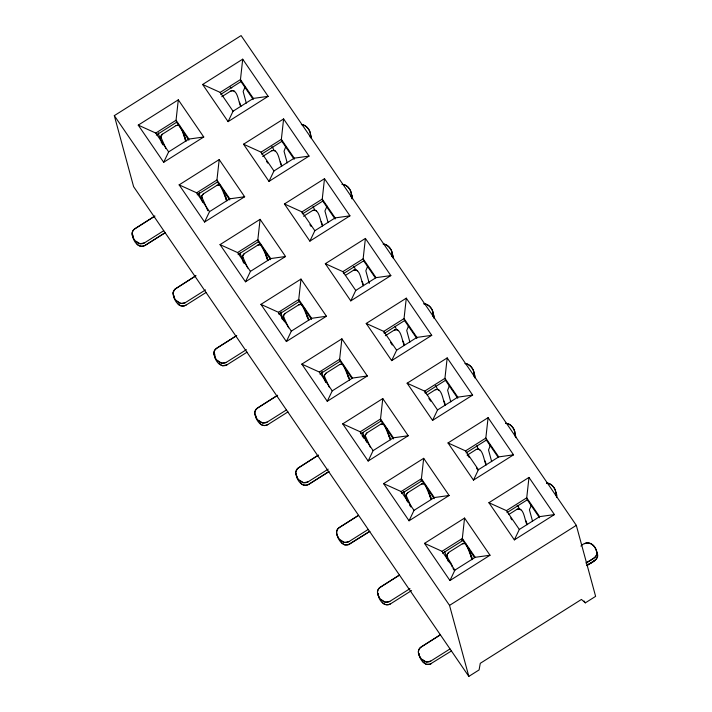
<?xml version="1.0" encoding="UTF-8"?>
<svg xmlns="http://www.w3.org/2000/svg" width="712" height="712" viewBox="0 0 712 712"><rect width="100%" height="100%" fill="white"/><g stroke="black" fill="none" stroke-linecap="round" stroke-linejoin="round"><path stroke-width="1.07" d="M240.006 253.223L243.531 261.945M362.693 432.469L366.644 442.214M178.303 99.831L203.748 136.998L163.68 162.291L138.244 125.125L178.303 99.831L176.051 120.257L176.594 122.25L188.867 140.175M219.198 159.586L244.643 196.752L204.575 222.037L179.139 184.871L219.198 159.586L216.946 180.002L217.489 182.005L229.762 199.921M242.712 59.176L268.148 96.343L228.089 121.636L202.644 84.47L242.712 59.176L240.46 79.593L241.003 81.595L253.267 99.52M260.094 219.332L285.539 256.498L245.471 281.792L220.035 244.625L260.094 219.332L257.842 239.748L258.385 241.751L270.658 259.675M283.607 118.922L309.044 156.088L268.985 181.382L243.54 144.216L283.607 118.922L281.356 139.338L281.899 141.341L294.163 159.266M300.989 279.077L326.434 316.244L286.366 341.538L260.93 304.371L300.989 279.077L298.737 299.494L299.28 301.496L311.553 319.421M324.503 178.667L349.939 215.834L309.88 241.128L284.435 203.961L324.503 178.667L322.251 199.093L322.794 201.087L335.067 219.011M341.885 338.823L367.33 375.989L327.262 401.283L301.826 364.117L341.885 338.823L339.633 359.248L340.176 361.242L351.835 378.268M365.398 238.422L390.835 275.589L350.776 300.873L325.331 263.707L365.398 238.422L363.147 258.839L363.69 260.841L375.349 277.867M382.78 398.578L408.225 435.744L368.157 461.029L342.721 423.871L382.78 398.578L380.528 418.994L381.071 420.997L393.344 438.912M406.294 298.168L431.73 335.334L391.671 360.628L366.226 323.462L406.294 298.168L404.042 318.584L404.585 320.587L416.858 338.512M423.676 458.323L449.121 495.49L409.053 520.784L383.617 483.617L423.676 458.323L421.424 478.74L421.967 480.742L434.24 498.667M447.189 357.913L472.626 395.08L432.567 420.374L407.122 383.207L447.189 357.913L444.938 378.33L445.481 380.333L457.754 398.257M464.571 518.069L490.016 555.235L449.948 580.529L424.512 543.363L464.571 518.069L462.319 538.486L462.862 540.488L474.521 557.514M488.085 417.659L513.521 454.826L473.462 480.119L448.017 442.953L488.085 417.659L485.833 438.085L486.376 440.078L498.035 457.104M528.98 477.414L554.417 514.58L514.358 539.874L488.913 502.708L528.98 477.414L526.729 497.83L527.272 499.833L539.545 517.749M158.251 133.536L161.74 142.445M240.042 253.036L240.069 253.748M136.864 243.86C138.68 246.619 142.578 246.868 145.106 245.391L165.282 232.646L145.106 245.391C138.796 249.084 132.494 240.798 132.806 234.915M214.597 354.416C214.268 360.317 220.64 368.496 226.897 364.891L247.073 352.155M311.304 138.502L310.468 134.265M296.388 473.907C296.076 479.772 302.369 488.058 308.688 484.382L328.864 471.647M393.095 258.002L392.793 254.878M378.179 593.408C377.858 599.264 384.16 607.55 390.479 603.883L411.572 590.568M433.991 317.748L433.154 313.511M474.886 377.493L474.05 373.257L474.931 375.571L474.771 377.903M515.782 437.239L515.221 433.572L515.666 437.649M214.713 354.006L214.552 356.329L215.487 358.617M352.084 198.657L352.244 196.334L351.363 194.011L352.307 196.806L352.022 198.826M433.875 318.148L434.035 315.825L433.101 313.538M556.562 497.394L556.668 494.804L555.841 492.757M403.695 491.787L407.549 501.96M444.591 551.533L448.444 561.706M310.396 136.722C311.447 131.791 307.192 125.89 302.422 124.582M351.292 196.468C352.324 191.314 347.581 184.355 342.08 184.355M392.187 256.213C393.238 251.292 388.983 245.391 384.213 244.083M433.083 315.968C434.071 310.895 429.55 303.855 424.014 303.837M473.978 375.714C474.975 370.64 470.445 363.61 464.909 363.583M514.874 435.459C515.906 430.306 511.163 423.346 505.662 423.346M555.769 495.214C556.766 490.141 552.236 483.101 546.7 483.074M556.499 497.572L556.722 495.071L555.787 492.784M403.74 491.663L403.651 492.74M444.635 551.408L444.546 552.485M244.67 87.425L245.284 86.686L243.273 91.145A4.53 1.477 -34.4 0 0 243.21 91.741L246.308 103.133M285.565 147.17L284.168 150.891A4.53 1.477 -34.4 0 0 284.106 151.487L287.203 162.888M326.461 206.916L327.075 206.186L325.064 210.636A4.53 1.477 -34.4 0 0 325.001 211.242L328.099 222.633M367.356 266.662L367.757 266.128L365.968 270.391A4.53 1.477 -34.4 0 0 365.897 270.987L369.279 283.421M408.252 326.416L408.652 325.873L406.863 330.137A4.53 1.477 -34.4 0 0 406.792 330.733L409.889 342.134M449.147 386.162L449.548 385.619L447.759 389.882A4.53 1.477 -34.4 0 0 447.688 390.479L450.785 401.88M490.043 445.908L490.443 445.374L488.654 449.637A4.53 1.477 -34.4 0 0 488.583 450.233L491.681 461.625M530.938 505.662L531.553 504.924L529.55 509.383A4.53 1.477 -34.4 0 0 529.479 509.979L532.576 521.371M329.505 387.586L324.467 376.541A3.409 2.688 -40.2 0 1 324.592 375.028L325.998 373.186L339.695 364.544L342.134 364.197A3.409 2.688 -40.2 0 1 342.775 364.5M158.527 132.833L158.278 134.248M199.422 192.587L199.173 193.993L202.635 202.19M310.201 137.14C311.963 131.925 306.89 124.662 301.327 124.591M281.213 312.078L280.964 313.494L284.426 321.69M351.096 196.895C352.858 191.67 347.785 184.408 342.223 184.337M322.109 371.824L321.86 373.239L325.749 382.46M391.992 256.64C393.754 251.416 388.681 244.163 383.118 244.083M432.887 316.386C434.703 311.082 429.38 303.899 423.871 303.855M473.783 376.141C475.563 371.085 470.792 364.945 466.004 363.574M514.678 435.886C516.44 430.662 511.367 423.409 505.805 423.328M555.574 495.632C557.389 490.328 552.067 483.145 546.558 483.092M199.369 192.685L199.173 193.993M281.16 312.185L280.964 313.494M322.055 371.931L321.86 373.239M324.583 375.028L325.998 373.186M163.68 162.291L168.646 151.879L188.929 139.071L203.748 136.998M228.089 121.636L233.055 111.214L253.338 98.407L268.148 96.343M204.575 222.037L209.542 211.624L229.825 198.817L244.643 196.752M268.985 181.382L273.951 170.969L294.234 158.162L309.044 156.088M245.471 281.792L250.437 271.37L270.729 258.563L285.539 256.498M309.88 241.128L314.846 230.715L335.13 217.908L349.939 215.834M286.366 341.538L291.333 331.125L311.625 318.317L326.434 316.244M350.776 300.873L355.742 290.46L376.025 277.653L390.835 275.589M327.262 401.283L332.228 390.87L352.52 378.063L367.33 375.989M391.671 360.628L396.637 350.206L416.921 337.408L431.73 335.334M368.157 461.029L373.124 450.616L393.416 437.809L408.225 435.744M432.567 420.374L437.533 409.961L457.816 397.154L472.626 395.08M409.053 520.784L414.019 510.362L434.311 497.563L449.121 495.49M473.462 480.119L478.428 469.706L498.712 456.899L513.521 454.826M449.948 580.529L454.915 570.116L475.207 557.309L490.016 555.235M514.358 539.874L519.324 529.452L539.607 516.645L554.417 514.58M596.683 552.539C600.884 559.134 590.488 563.058 586.635 565.524C590.657 563.023 600.732 559.045 596.736 552.503M179.193 125.508A3.409 2.688 -40.2 0 0 178.552 125.205L176.113 125.543L162.416 134.194L161.001 136.036A3.489 2.777 -39.4 0 0 160.814 136.998L165.923 148.594M220.302 185.423A3.409 2.688 -40.2 0 0 219.447 184.951L217.009 185.298L203.312 193.94L201.897 195.782A3.489 2.777 -39.4 0 0 201.71 196.752L206.818 208.34A30.26 3.231 57.7 0 1 207.717 210.716M260.984 244.999A3.409 2.688 -40.2 0 0 260.343 244.697L257.904 245.044L244.207 253.686L242.792 255.528A3.489 2.777 -39.4 0 0 242.605 256.498L247.714 268.086M298.8 304.789L300.428 304.327L302.093 304.914A3.409 2.688 -40.2 0 0 301.238 304.442L298.8 304.789L285.103 313.44L283.688 315.274A3.489 2.777 -39.4 0 0 283.501 316.244M384.071 424.601L383.884 424.414A3.409 2.688 -40.2 0 0 383.029 423.943L380.591 424.29L366.894 432.932L365.478 434.774A3.489 2.777 -39.4 0 0 365.292 435.744L370.4 447.332M421.486 484.035L423.115 483.573L424.735 484.124A3.409 2.688 -40.2 0 0 423.925 483.688L421.486 484.035L407.789 492.677L406.374 494.52A3.489 2.777 -39.4 0 0 406.187 495.49L410.904 506.152M462.382 543.781L464.544 543.372L466.102 544.44L465.675 543.906A3.409 2.688 -39.9 0 0 464.82 543.434L462.382 543.781L448.685 552.432C443.807 556.553 452.325 562.329 452.191 566.832M162.416 134.194L161.001 136.036A3.409 2.688 -40.2 0 0 160.885 137.55L161.063 138.057M203.312 193.94L201.897 195.782A3.409 2.688 -40.2 0 0 201.781 197.295L201.959 197.803M244.207 253.686L242.792 255.528A3.409 2.688 -40.2 0 0 242.676 257.041L242.854 257.548M285.103 313.44L283.688 315.274A3.409 2.688 -40.2 0 0 283.572 316.787L288.609 327.832M366.894 432.932L365.478 434.774A3.409 2.688 -40.2 0 0 365.363 436.287L365.541 436.794M407.789 492.677L406.374 494.52A3.409 2.688 -40.2 0 0 406.258 496.033L406.436 496.54M448.685 552.432L447.269 554.265A3.489 2.777 -39.6 0 0 447.092 555.235L447.332 556.286M195.853 275.811L175.731 288.618C168.344 293.415 178.071 307.095 185.325 302.636L205.501 289.9M318.54 455.057L298.417 467.864C291.039 472.661 300.758 486.341 308.011 481.882L328.188 469.146M358.528 515.39L339.312 527.61C336.634 529.123 335.583 532.825 337.497 535.362M114.312 115.638L241.101 35.6L576.319 525.349L595.615 596.362L585.344 602.841L581.446 599.442L480.271 663.317L479.096 669.921L468.825 676.4L133.607 186.651L114.312 115.638L449.53 605.387L468.825 676.4M138.244 125.125L155.768 133.055L176.051 120.257L188.929 139.071M202.644 84.47L220.177 92.4L240.46 79.593L253.338 98.407M156.311 135.058L176.594 122.25M220.72 94.402L241.003 81.595M221.752 96.734L230.884 90.967C237.835 88.591 238.369 102.537 240.79 106.497A30.26 3.231 57.7 0 0 239.455 102.172M179.139 184.871L196.663 192.81L216.946 180.002L229.825 198.817M243.54 144.216L261.073 152.145L281.356 139.338L294.234 158.162M197.206 194.803L217.489 182.005M261.615 154.148L281.899 141.341M262.648 156.48L271.779 150.721C278.73 148.336 279.264 162.291 281.685 166.252A30.26 3.231 57.7 0 0 280.35 161.918M133.019 236.624C130.937 234.017 132.45 230.35 134.773 228.775L154.94 216.039L134.835 228.872C127.359 233.723 137.229 247.34 144.429 242.89L163.689 230.733M195.836 275.793L174.894 289.241L172.909 292.881L173.862 296.406M220.035 244.625L237.559 252.555L257.842 239.748L270.729 258.563M238.102 254.558L258.385 241.751M322.794 201.087L302.511 213.894L301.968 211.891L284.435 203.961M303.543 216.225L312.675 210.467C319.626 208.082 320.16 222.037 322.58 225.998A30.26 3.231 57.7 0 0 321.245 221.663M174.591 298.871L173.595 295.409C174.155 300.998 179.771 308.741 186.001 305.137L206.177 292.401M325.331 263.707L342.864 271.646L363.147 258.839L376.025 277.653M299.28 301.496L278.997 314.303L278.454 312.301L260.93 304.371M343.407 273.639L363.69 260.841M345.356 275.402L353.57 270.213C360.521 267.828 361.055 281.783 363.476 285.743A30.26 3.231 57.7 0 0 362.141 281.409M214.81 356.116C212.897 353.579 213.947 349.877 216.626 348.364L236.749 335.566L216.564 348.275C209.248 353.33 218.967 366.778 226.22 362.39L246.397 349.654M301.826 364.117L319.35 372.047L339.633 359.248L352.52 378.063M319.893 374.049L340.176 361.242M404.585 320.587L384.302 333.394L383.759 331.392L366.226 323.462M385.334 335.726L394.466 329.968C401.417 327.582 401.951 341.538 404.372 345.489A30.26 3.231 57.7 0 0 403.037 341.164M255.706 415.87C253.623 413.263 255.136 409.596 257.459 408.02L277.635 395.285L257.522 408.11C250.046 412.96 259.916 426.586 267.116 422.136L286.375 409.978M255.386 414.873C255.911 420.481 261.553 428.241 267.792 424.637L287.968 411.901M317.605 455.609L297.58 468.478L295.596 472.118L296.548 475.643M381.071 420.997L360.788 433.804L360.245 431.801L342.721 423.871M445.481 380.333L425.197 393.14L424.655 391.137L407.122 383.207M427.147 394.902L435.361 389.713C442.312 387.328 442.846 401.283 445.267 405.244A30.26 3.231 57.7 0 0 443.932 400.909M328.864 471.638L308.688 484.382C306.187 485.807 302.226 485.691 300.5 482.816M358.51 515.363L339.25 527.521C331.988 532.371 341.555 546.086 348.907 541.627L368.166 529.47M448.017 442.953L465.55 450.892L485.833 438.085L498.712 456.899M421.967 480.742L401.684 493.549L401.141 491.547L383.617 483.617M466.093 452.885L486.376 440.078M467.125 455.226L476.257 449.459C483.208 447.074 483.742 461.029 486.163 464.989A30.26 3.231 57.7 0 0 484.827 460.655M369.759 531.383L348.302 544.653L344.448 544.867L341.342 542.597M369.759 531.392L349.583 544.128C343.745 547.59 338.298 540.506 337.177 535.104M424.512 543.363L442.036 551.293L462.319 538.486L475.207 557.309M488.913 502.708L506.446 510.637L526.729 497.83L539.607 516.645M442.579 553.295L462.862 540.488M506.988 512.64L527.272 499.833M508.938 514.393L517.152 509.205C524.228 506.784 524.575 520.81 527.058 524.735A30.26 3.231 57.7 0 0 525.723 520.41M378.392 595.107C376.31 592.509 377.823 588.842 380.146 587.267L399.405 575.109L380.208 587.356C372.732 592.206 382.602 605.823 389.802 601.382L409.978 588.646M449.53 605.387L576.319 525.349M580.921 546.077C585.914 540.319 594.057 543.114 596.006 550.038C600.154 556.668 589.812 560.477 585.958 563.023L594.253 557.879C601.551 553.002 591.85 539.18 584.596 543.763M419.288 654.862C417.205 652.254 418.718 648.587 421.041 647.012L440.301 634.855L421.103 647.101C413.627 651.952 423.498 665.578 430.698 661.128L449.957 648.97M423.133 662.098L426.239 664.367L430.146 664.127L451.55 650.893M586.679 565.586L594.867 560.291M226.22 362.39L221.69 363.271L217.979 360.851M230.884 90.967L233.047 90.558A3.409 2.688 -40.2 0 1 234.292 91.207L234.604 91.634M176.113 125.543L178.81 125.303M271.779 150.721L273.942 150.303A3.409 2.688 -40.2 0 1 275.188 150.953L275.5 151.38M217.009 185.298L218.637 184.826L220.257 185.387M312.675 210.467L314.837 210.049A3.409 2.688 -40.2 0 1 316.083 210.699L316.395 211.126M257.904 245.044L259.533 244.581L261.153 245.133M353.57 270.213L355.733 269.803A3.409 2.688 -40.2 0 1 356.979 270.444L357.291 270.872M394.466 329.968L396.628 329.549A3.409 2.688 -40.2 0 1 397.875 330.199L398.186 330.626M339.695 364.544L341.324 364.072L342.944 364.633M435.361 389.713L437.524 389.295A3.409 2.688 -40.2 0 1 438.77 389.945L439.082 390.372M380.591 424.29L382.753 423.871L384.088 424.628M476.257 449.459L478.419 449.041A3.409 2.688 -40.2 0 1 479.666 449.69L479.977 450.118M517.152 509.205L519.315 508.795L520.873 509.863M230.181 87.291L231.818 87.825L230.448 87.264M461.839 540.088L462.853 540.194L461.946 540.07M421.05 480.324L421.958 480.449M421.192 480.315L421.913 480.431M435.308 386.002L436.189 386.385L437.159 388.618M271.806 147.019L272.714 147.571L274.004 150.65M435.388 386.011L436.296 386.563M517.179 505.502L517.98 505.885L518.95 508.11M271.948 147.037L272.714 147.571M517.321 505.529L518.087 506.063M313.147 206.88L314.473 209.373M354.042 266.626L355.368 269.118M313.102 206.863L313.609 207.326M353.998 266.608L354.505 267.071M179.362 125.632L181.952 130.278L186.01 141.074A30.26 3.231 57.7 0 0 184.684 136.749M179.406 125.668L179.825 126.211M136.188 241.359L139.899 243.78L144.429 242.89M177.083 301.105L180.795 303.526L185.325 302.636M218.655 363.351L222.367 365.772L226.897 364.891M258.874 420.605L262.586 423.026L267.116 422.136M299.77 480.351L303.481 482.772L308.011 481.882M340.665 540.096L344.377 542.517L348.907 541.627M381.561 599.842L385.272 602.263L389.802 601.382M422.456 659.597L426.168 662.018L430.698 661.128M177.813 303.579C179.54 306.445 183.509 306.596 186.001 305.137M259.604 423.07C261.331 425.936 265.3 426.096 267.792 424.637M382.291 602.316C384.017 605.191 387.978 605.307 390.479 603.883M395.4 326.817L394.938 326.381L396.264 328.864M477.191 446.317L476.684 445.854L478.482 449.388M335.13 217.908L322.251 199.093L301.968 211.891L314.846 230.715M416.921 337.408L404.042 318.584L383.759 331.392L396.637 350.206M457.816 397.154L444.938 378.33L424.655 391.137L437.533 409.961M584.089 601.008L585.344 602.841M220.177 92.4L233.055 111.214M261.073 152.145L273.951 170.969M342.864 271.646L355.742 290.46M465.55 450.892L478.428 469.706M506.446 510.637L519.324 529.452M266.519 161.312L267.748 163.11M309.871 224.645L311.1 226.443M390.434 342.356L392.276 345.044M428.873 398.515L430.716 401.203M467.321 454.683L469.155 457.371M476.515 468.122L477.743 469.911M510.664 518.016L511.892 519.804M311.625 318.317L298.737 299.494L278.454 312.301L291.333 331.125M393.416 437.809L380.528 418.994L360.245 431.801L373.124 450.616M434.311 497.563L421.424 478.74L401.141 491.547L414.019 510.362M155.768 133.055L168.646 151.879M196.663 192.81L209.542 211.624M237.559 252.555L250.437 271.37M319.35 372.047L332.228 390.87M442.036 551.293L454.915 570.116M161.215 142.231L163.057 144.919M243.006 261.722L244.234 263.52M281.454 317.89L282.682 319.679M362.016 435.593L363.859 438.281M409.658 505.2L410.886 506.988M453.01 568.532L454.238 570.321M418.968 653.865C419.475 659.561 425.384 667.153 431.374 663.629M425.197 484.694L431.392 499.566A30.26 3.231 57.7 0 0 430.057 495.232M261.384 245.355L266.475 256.24L267.801 260.574A30.26 3.231 57.7 0 0 266.475 256.24M392.205 253.792L393.211 257.255M310.414 134.301L311.42 137.754M379.069 597.608L378.072 594.155M338.173 537.863L337.239 535.575M297.278 478.117L296.281 474.655M256.382 418.371L255.386 414.909M133.696 239.125L132.699 235.663M466.947 546.068L472.287 559.312A30.26 3.231 57.7 0 0 470.952 554.986M384.729 425.758L390.496 439.82A30.26 3.231 57.7 0 0 389.161 435.486M343.834 366.012L349.601 380.066A30.26 3.231 57.7 0 0 348.266 375.74M302.511 305.448L308.697 320.32A30.26 3.231 57.7 0 0 307.37 315.986M220.72 185.957L226.905 200.829A30.26 3.231 57.7 0 0 225.579 196.494M392.259 253.766L392.535 254.326M419.911 657.39L418.968 653.901M324.645 377.048L324.414 375.989A3.489 2.777 -39.4 0 1 324.565 375.019M283.75 317.294L283.518 316.244M468.763 548.08L471.931 559.712M428.161 489.384L430.742 498.907M386.972 428.579L389.277 437.043M346.37 369.893L348.382 377.298M305.181 309.088L307.486 317.552M264.579 250.393L266.875 258.857M223.39 189.588L226.265 200.17M182.788 130.901L185.663 141.474M362.755 432.985L362.693 432.54"/></g></svg>
